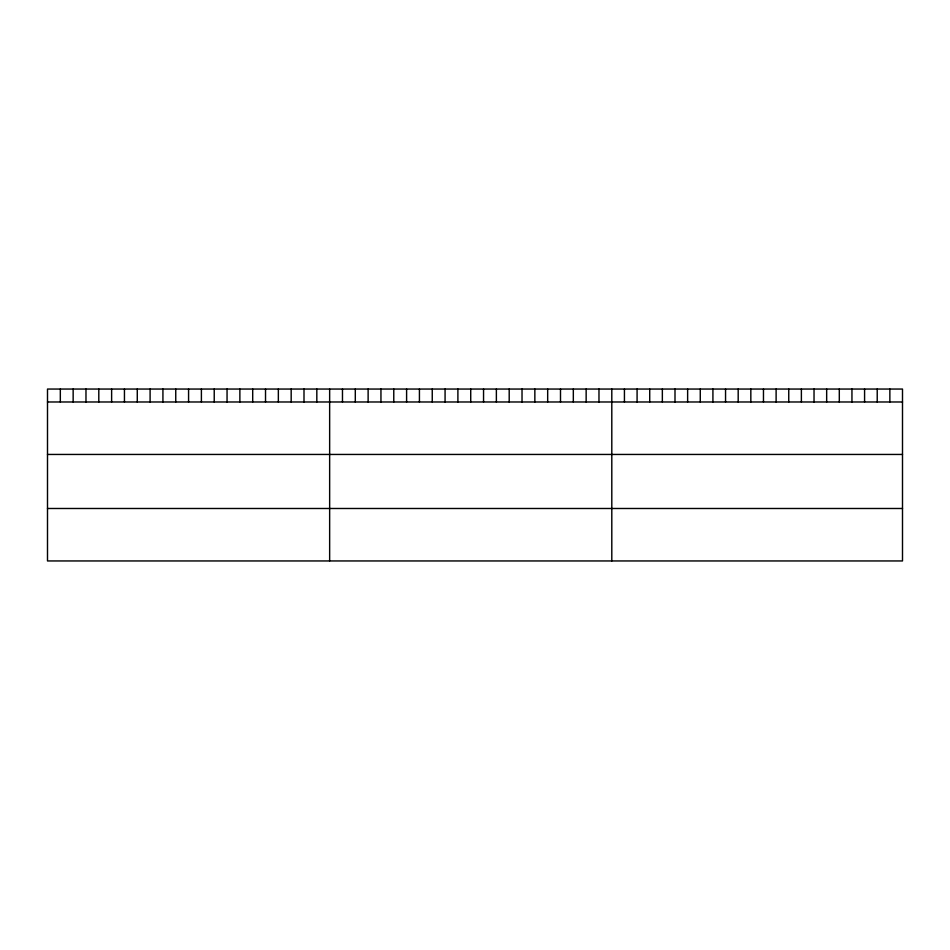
<?xml version="1.0" encoding="UTF-8"?>
<svg xmlns="http://www.w3.org/2000/svg" width="950" height="950" viewBox="0 0 950 950"><rect width="100%" height="100%" fill="white"/><g stroke="black" fill="none" stroke-linecap="round" stroke-linejoin="round"><path stroke-width="1.43" d="M902.5 401.981L902.5 560.951L47.5 560.951L47.5 389.049L902.5 389.049L902.5 401.981L47.5 401.981M47.5 454.444L902.5 454.444M47.5 508.488L902.5 508.488M889.865 389.049L889.865 401.981M877.218 389.049L877.218 401.981M864.583 389.049L864.583 401.981M851.948 389.049L851.948 401.981M839.301 389.049L839.301 401.981M826.666 389.049L826.666 401.981M814.031 389.049L814.031 401.981M801.384 389.049L801.384 401.981M788.749 389.049L788.749 401.981M776.114 389.049L776.114 401.981M763.467 389.049L763.467 401.981M750.832 389.049L750.832 401.981M738.186 389.049L738.186 401.981M725.551 389.049L725.551 401.981M712.916 389.049L712.916 401.981M700.269 389.049L700.269 401.981M687.634 389.049L687.634 401.981M674.999 389.049L674.999 401.981M662.352 389.049L662.352 401.981M649.717 389.049L649.717 401.981M637.082 389.049L637.082 401.981M624.435 389.049L624.435 401.981M611.8 389.049L611.8 560.951M598.975 389.049L598.975 401.981M586.15 389.049L586.15 401.981M573.325 389.049L573.325 401.981M560.5 389.049L560.5 401.981M547.675 389.049L547.675 401.981M534.85 389.049L534.85 401.981M522.025 389.049L522.025 401.981M509.2 389.049L509.2 401.981M496.375 389.049L496.375 401.981M483.55 389.049L483.55 401.981M470.725 389.049L470.725 401.981M457.9 389.049L457.9 401.981M445.075 389.049L445.075 401.981M432.25 389.049L432.25 401.981M419.425 389.049L419.425 401.981M406.6 389.049L406.6 401.981M393.775 389.049L393.775 401.981M380.95 389.049L380.95 401.981M368.125 389.049L368.125 401.981M355.3 389.049L355.3 401.981M342.475 389.049L342.475 401.981M329.65 389.049L329.65 560.951M316.825 389.049L316.825 401.981M304 389.049L304 401.981M291.175 389.049L291.175 401.981M278.35 389.049L278.35 401.981M265.525 389.049L265.525 401.981M252.7 389.049L252.7 401.981M239.875 389.049L239.875 401.981M227.05 389.049L227.05 401.981M214.225 389.049L214.225 401.981M201.4 389.049L201.4 401.981M188.575 389.049L188.575 401.981M175.75 389.049L175.75 401.981M162.925 389.049L162.925 401.981M150.1 389.049L150.1 401.981M137.275 389.049L137.275 401.981M124.45 389.049L124.45 401.981M111.625 389.049L111.625 401.981M98.8 389.049L98.8 401.981M85.975 389.049L85.975 401.981M73.15 389.049L73.15 401.981M60.325 389.049L60.325 401.981"/></g></svg>
